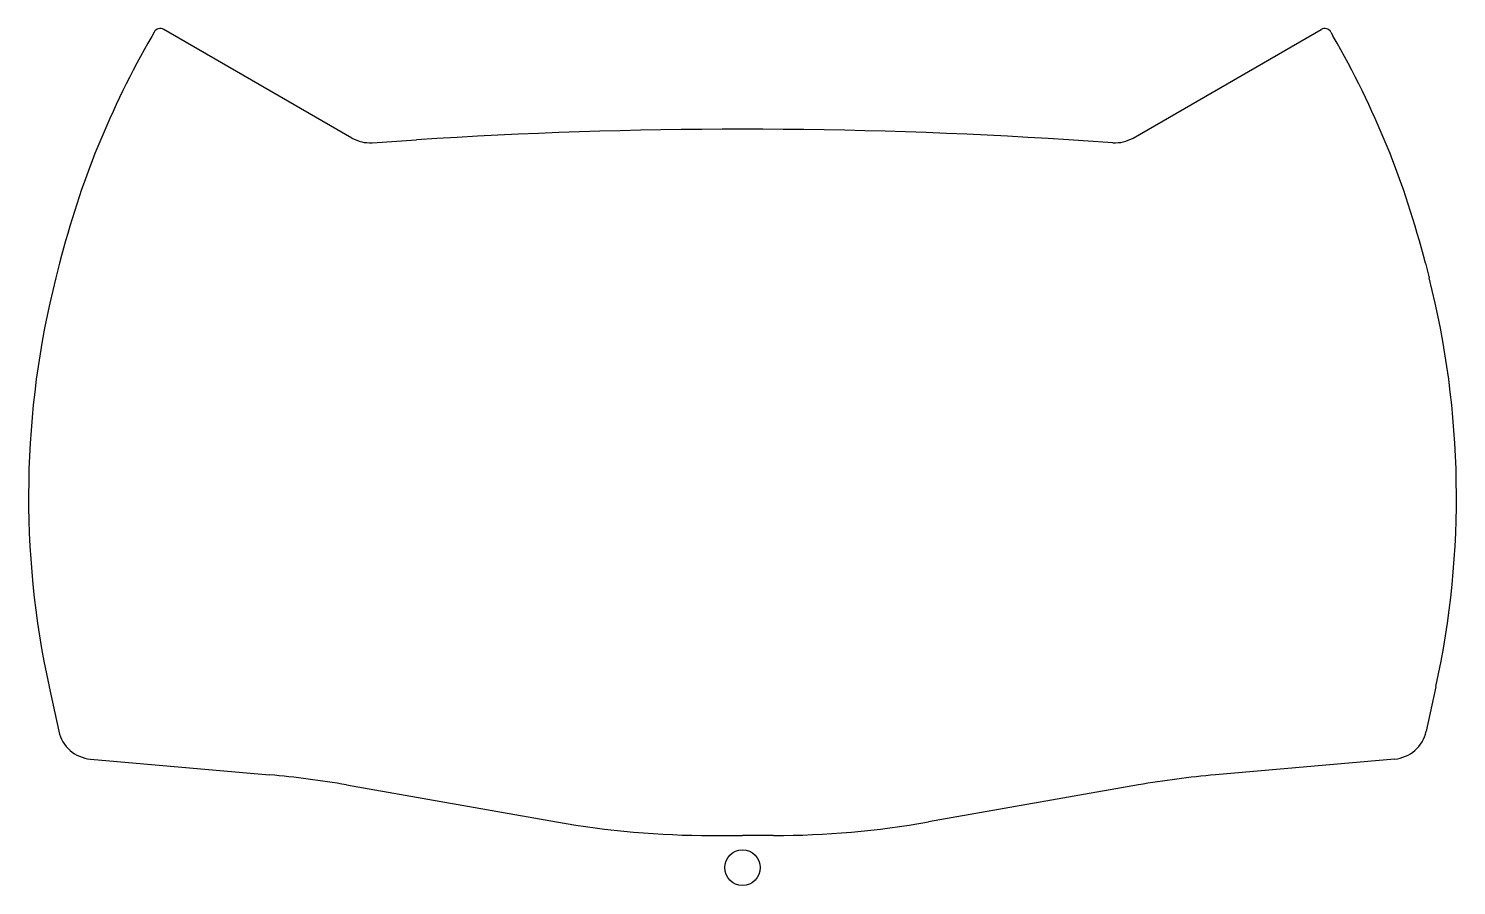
# Model space of a CAD drawing. Header units: millimetres. Extents: x -100 to 100, y -28 to 93.
import ezdxf

# ---------------------------------------------------------------- set-up
doc = ezdxf.new("R2010")
doc.units = ezdxf.units.MM
doc.layers.get('0').update_dxf_attribs({"linetype": 'CONTINUOUS'})

msp = doc.modelspace()

# ---------------------------------------------------------------- linework, layer by layer
for p, q in [((-82.51, 92.23), (-82.86, 91.63)), ((-54.77, 77.37), (-81.15, 92.59)), ((54.77, 77.37), (81.15, 92.59)), ((82.51, 92.23), (82.86, 91.63)), ((-51.95, 76.71), (-45.74, 77.12)), ((51.95, 76.71), (45.74, 77.12)), ((-95.78, 59.82), (-96.3, 57.75)), ((95.78, 59.82), (96.3, 57.75)), ((-97.25, 0.39), (-95.89, -5.86)), ((97.25, 0.39), (95.89, -5.86)), ((-91.44, -9.77), (-66.34, -11.97)), ((91.44, -9.77), (66.34, -11.97)), ((-55.52, -13.39), (-26.08, -18.59)), ((55.52, -13.39), (26.08, -18.59)), ((-4.37, -20.49), (0, -20.49)), ((4.37, -20.49), (0, -20.49))]:
    msp.add_line(p, q)
msp.add_circle((0, -25), 2.5)
for centre, radius, start, end in [((-81.65, 91.73), 1, 60, 150), ((81.65, 91.73), 1, 30, 120), ((25.4, 29.13), 125, 150, 165.7865), ((-25.4, 29.13), 125, 14.2135, 30), ((0, -621.39), 700, 86.25343, 93.74657), ((-52.27, 81.7), 5, 240, 273.7466), ((52.27, 81.7), 5, 266.2534, 300), ((24.87, 27.06), 125, 165.7865, 192.3171), ((-24.87, 27.06), 125, -12.3171, 14.2135), ((-91, -4.79), 5, 192.3171, 265), ((91, -4.79), 5, 275, 347.6829), ((-77.23, -136.5), 125, 80, 85), ((77.23, -136.5), 125, 95, 100), ((-4.37, 104.51), 125, 260, 270), ((4.37, 104.51), 125, 270, 280)]:
    msp.add_arc(centre, radius, start, end)

doc.saveas('drawing.dxf')
